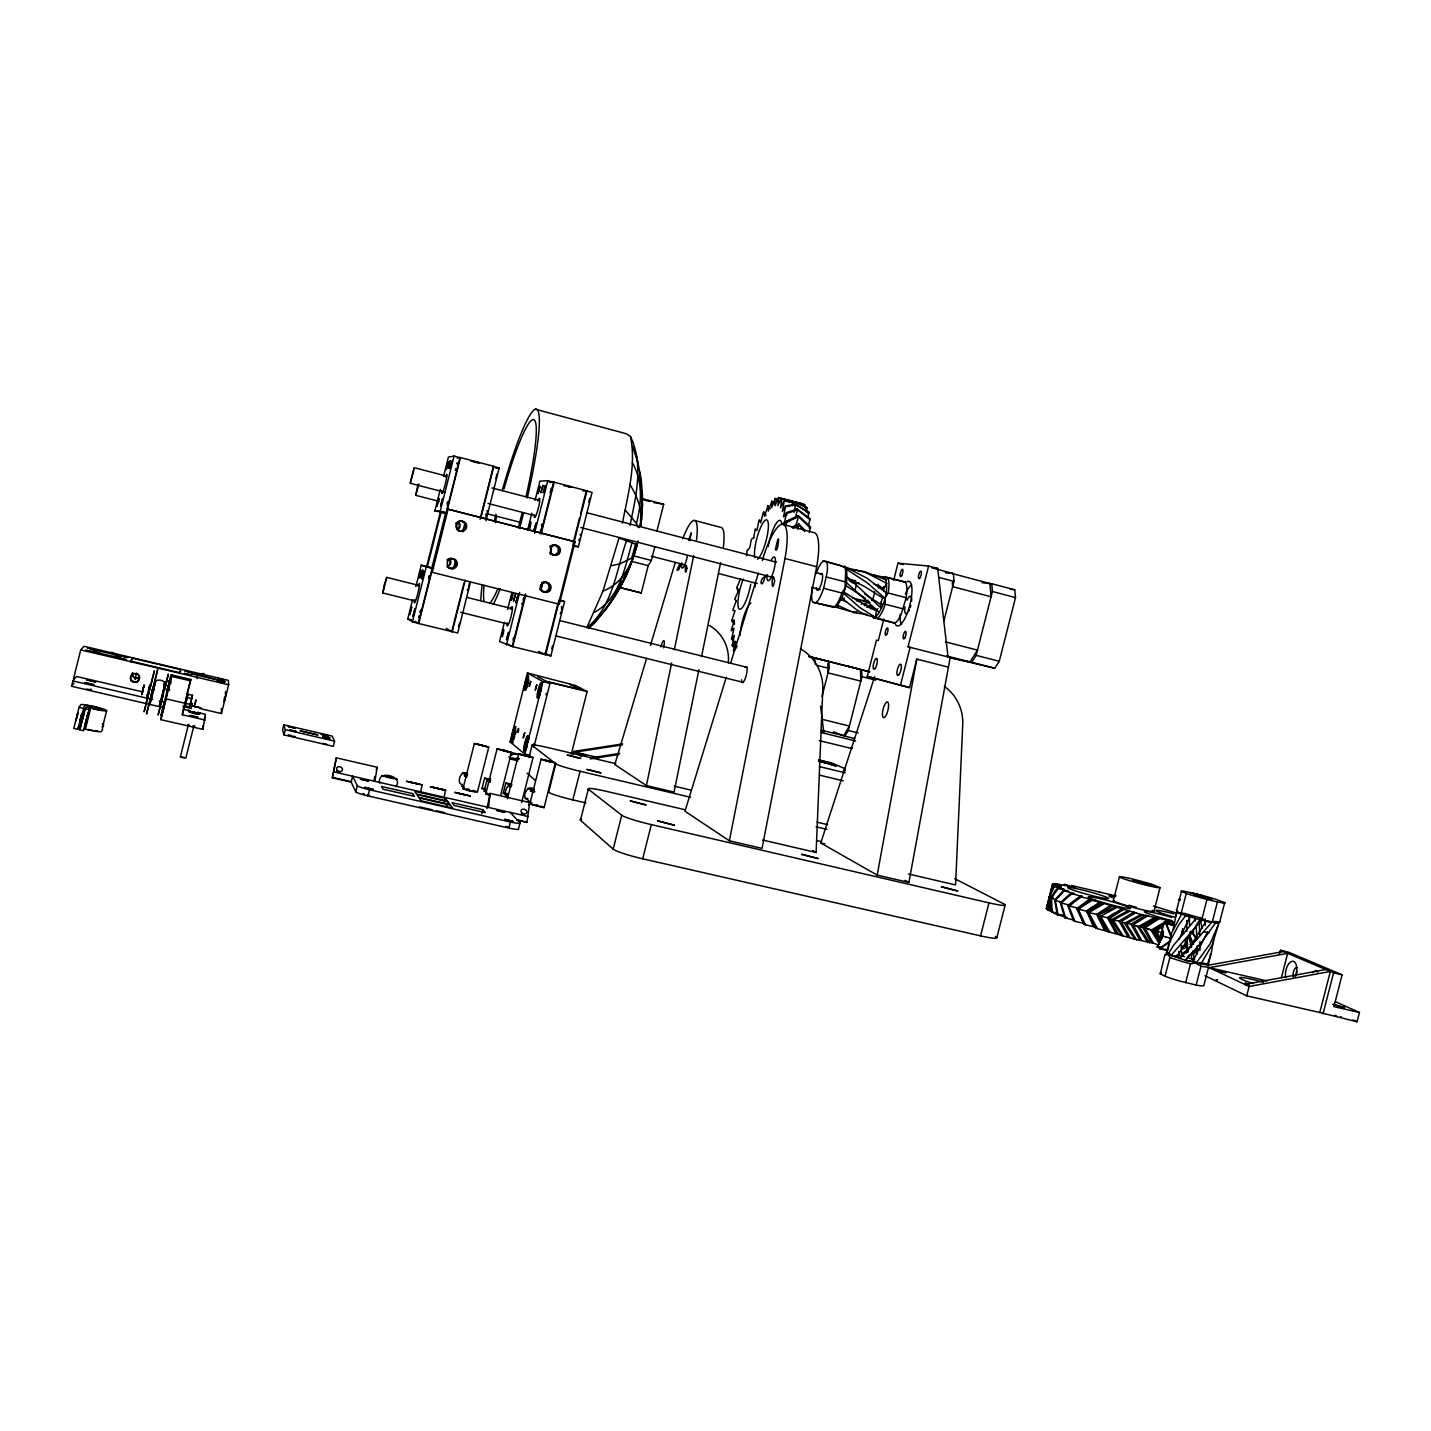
<?xml version="1.0" encoding="UTF-8"?>
<svg xmlns="http://www.w3.org/2000/svg" width="1431" height="1431" viewBox="0 0 1431 1431"><rect width="100%" height="100%" fill="white"/><g stroke="black" fill="none" stroke-linecap="round" stroke-linejoin="round"><path stroke-width="1.5" d="M1050.247 909.866L1046.383 908.524L1052.447 884.769L1060.443 886.397L1052.626 883.982L1051.892 889.599M1197.353 954.101L1197.246 945.891M1199.929 950.524L1200.001 941.598M1205.242 925.535L1205.296 918.845M535.444 409.23L626.51 433.808L630.516 436.544C643.896 464.86 635.919 496.414 629.998 525.517M508.309 797.389C502.46 798.015 506.127 782.954 510.903 786.048M622.431 523.066C627.851 494.804 636.312 465.308 630.516 436.544M511.851 784.045L505.769 783.133L511.869 785.386M883.75 591.343L883.535 586.442M420.821 610.304L420.374 613.201M1181.38 945.319L1181.648 956.194L1178.75 955.568L1178.876 951.311M1186.764 920.562L1186.8 931.366M505.769 783.133L503.211 793.418L507.522 795.046M812.611 586.621L811.878 591.701A22.055 5.76 -75.3 0 0 812.772 602.218L835.776 607.155C844.487 596.602 849.012 580.718 845.9 567.302L826.259 561.399L823.236 561.077L821.358 563.009A22.055 5.76 -75.3 0 0 816.028 573.795M728.325 663L728.486 658.582A38.905 37.975 -71.4 0 0 709.293 625.454M580.288 535.194L580.27 534.174M762.651 840.033L816.117 852.482L822.861 687.917A46.096 44.611 -71.5 0 0 800.43 648.762M641.839 510.617L642.501 496.056L641.231 479.313L636.151 454.217M753.726 537.841L755.228 528.862L756.874 530.579L758.895 520.92L759.467 519.775L760.72 522.78L763.17 512.978L763.743 512.012L764.548 516.251L767.91 505.751L768.25 511.135L771.899 501.172L771.774 507.611L775.119 498.668L774.994 505.733L778.5 497.559L783.043 499.276M1052.393 911.511L1048.368 910.331L1049.513 896.826L1051.749 891.585L1054.486 886.433L1064.038 889.259L1057.759 888.132C1049.835 894.464 1045.435 914.91 1059.942 914.57M167.391 693.409L160.827 719.65L202.88 729.363L205.492 714.373L198.086 712.513M734.157 621.465L734.228 619.963L731.849 621.126L731.974 619.748L735.051 610.679L732.976 610.518L733.173 609.034L736.41 600.662M641.034 486.576L639.782 472.319L642.465 504.749L640.891 526.232L642.465 504.749L641.768 492.461M149.629 686.2L148.878 689.009M202.88 729.363L203.113 725.41M1048.368 910.331L1049.424 896.682L1053.288 897.97M505.984 751.418L508.756 751.812L497.094 748.824L511.439 752.509L503.354 749.862M1213.631 939.863L1210.984 954.459L1207.174 964.977L1185.333 960.29L1166.372 953.457L1169.02 943.154L1178.876 924.605L1185.619 915.625L1193.275 917.325M1101.512 902.639L1141.044 914.481L1168.572 920.562L1154.155 930.508L1144.872 927.95L1153.207 943.083L1158.573 944.997M797.622 516.502L798.409 515.661L810.572 527.037L809.266 532.296M153.367 690.511L154.476 685.986M469.35 583.311L468.706 586.764M516.788 820.088L526.894 822.414L529.756 802.541L490.118 793.382L486.951 808.587M1181.684 934.658L1182.095 930.472M581.022 688.4L574.439 686.844M778.911 497.559L777.82 505.662L781.415 498.399L804.437 504.553L804.508 506.824M1052.179 889.545L1052.787 883.893L1061.623 885.843L1054.665 883.553L1069.1 886.218L1064.27 884.358L1065.147 884.483L1075.379 887.828M1091.638 919.364L1095.735 928.129L1136.482 939.684L1153.207 943.083M164.1 687.578C170.128 680.28 152.652 676.183 154.691 685.377M790.216 502.46L790.413 500.635L781.415 498.399M497.094 748.824L485.771 793.811L490.1 795.654M455.756 470.03L455.97 468.617M489.545 781.093L486.737 781.04L489.438 782.149M488.508 807.424L490.118 793.382M191.718 706.825L192.13 703.426L191.271 706.842M486.755 780.861L484.161 791.289L486.844 792.416M488.74 747.161L474.377 743.476L462.982 788.731L469.118 790.878L477.382 792.255L488.74 747.161L474.377 743.476M589.59 498.364L588.803 502.12M490.744 779.126L484.572 778.196L490.6 780.432M841.714 598.104L857.545 610.465L865.487 614.829L875.343 617.369C884.34 607.102 888.955 590.967 885.431 577.677L874.395 575.083M203.971 675.092L204.078 673.607L197.424 673.804M484.572 778.196L481.997 788.517L486.254 790.127M551.185 488.293L550.094 492.98M812.772 602.218L833.844 607.406L835.776 605.581A22.02 5.921 -75.3 0 0 841.857 593.024L845.113 587.837L845.435 576.604A22.02 5.921 -75.3 0 0 844.344 566.139M1167.696 950.721L1171.649 932.869L1181.541 914.248L1201.575 920.205L1218.944 923.46L1209.964 943.995L1196.209 963.081L1190.503 963.779L1184.868 962.258A22.735 1.986 15.4 0 1 1169.896 957.411L1167.982 954.388L1173.563 945.283L1195.994 918.72M1172.955 930.204L1176.729 911.815L1176.157 915.876M815.759 602.737L817.638 600.895A22.055 5.76 -75.3 0 0 823.648 588.302L827.243 571.863A22.055 5.76 -75.3 0 0 826.259 561.399M523.639 597.603L523.102 600.412M205.188 720.079L182.309 714.767L190.806 679.421L172.006 675.003L166.747 696.003M781.773 498.668L780.575 507.772L783.794 501.208C790.717 501.351 809.374 502.031 806.422 511.994M496.933 474.055L495.824 478.777M182.309 714.767L187.264 693.659L186.871 695.09M374.063 780.575L374.725 776.514M374.904 781.326L377.158 767.266L336.321 757.84L332.35 777.838L351.167 782.149L355.764 791.808A11.788 1.288 13.4 0 0 367.982 795.922L508.864 828.066A11.573 1.252 13.8 0 0 518.523 828.96L520.043 822.932L510.169 812.397M783.794 501.208L793.329 501.744L792.702 505.626M640.39 520.634L641.07 516.663M638.119 527.467L636.473 523.406C641.714 503.05 642.966 481.585 632.341 462.642M639.263 527.592C644.093 512.62 637.654 497.201 629.908 484.447M418.979 615.813L418.8 617.942L419.605 616.171M332.35 777.838L336.321 757.84M1095.735 928.129L1087.882 911.654M874.663 676.63L820.768 843.002L877.185 875.092L908.9 882.444L950.202 657.509L908.059 646.812L928.612 566.05L937.663 568.447L948.038 657.044L950.202 657.509M418.907 484.143L415.688 495.323L418.085 484.197M877.185 875.092L916.806 659.101L947.805 666.989M1087.918 911.726L1101.53 902.657L1090.35 899.92L1076.702 908.721L1077.597 908.596M1090.35 899.92L1091.334 899.455L1085.127 904.016M1170.504 923.299C1161.525 917.539 1161.793 930.078 1163.009 936.089C1154.781 951.704 1155.461 950.309 1162.527 935.91L1162.276 928.522L1163.886 923.478M533.656 743.762L533.048 746.463M160.809 700.6L161.166 699.169M541.58 527.019L541.58 524.211M638.029 540.882C630.534 573.742 613.255 604.812 588.821 628.388M762.294 560.487L763.599 556.248A46.007 11.019 -75.3 0 1 782.632 524.301L813.559 532.529A45.864 11.609 -75.3 0 1 816.69 566.748L762.043 848.386L729.363 840.802L684.966 811.252L726.25 677.364M1095.252 927.127L1084.072 924.426L1085.092 923.854M737.931 591.969L736.983 587.354L740.471 578.768M784.081 501.744L782.363 511.493L785.583 505.948L795.403 504.32L794.581 505.733L795.421 504.32L808.837 512.155L808.032 517.11M729.363 840.802L784.993 558.466A46.007 11.019 -75.3 0 0 782.632 524.301M487.255 512.996L487.166 510.581M1046.472 908.703L1052.447 884.769M698.883 669.744L674.073 792.094L646.436 785.601L614.811 764.53L646.651 658.171M701.548 656.632L720.598 562.687M809.034 512.942L795.69 504.839L794.062 512.334M640.533 524.265L641.696 518.559M646.436 785.601L671.622 662.982M674.323 649.835L693.659 555.693M448.297 501.923L447.313 505.859M457.491 465.54L457.884 462.803M180.682 669.654L180.02 672.749L130.632 661.104L132.189 658.206L180.682 669.654L179.662 673.715M879.421 612.522L855.094 590.431L856.257 585.029L846.973 577.355M1210.68 953.887L1208.336 964.78L1199.661 962.652L1208.032 964.19M1218.157 925.142L1212.486 944.263L1200.895 964.1M225.794 691.978L225.418 693.624M151.346 694.894L150.523 698.203L151.382 694.768L151.096 696.003M152.509 690.314L152.813 689.062L152.366 690.744M153.511 686.361L152.527 690.028M152.187 695.09L151.364 698.4L152.348 694.572M190.502 703.283L190.86 702.013M191.629 698.9L191.038 701.333M552.563 645.864L551.758 648.762M561.596 610.071L561.56 606.44M184.42 704.928L184.331 705.483M185.261 705.125L185.01 706.234L187.944 694.411M189.608 706.896L192.505 695.287L188.016 694.232L185.1 705.841L189.608 706.896L190.395 703.533M459.619 622.896L458.546 626.617M485.842 514.963L486.075 513.944M147.393 694.983L146.838 697.273L147.608 694.357M149.611 686.379L149.933 684.912L149.164 687.9M150.47 686.576L150.792 685.127L144.12 711.815L148.645 693.463M785.583 505.948L783.562 516.877L786.692 512.531L797.246 509.06L810.053 518.755L808.443 525.714M428.531 577.695L429.032 575.656M429.747 575.924L428.96 578.893M735.534 648.243L732.207 645.238L734.371 635.364L731.545 639.12L734.532 641.678M153.493 689.939L153.761 688.866M147.143 695.913L147.626 694.017M172.006 675.003L171.523 676.935M462.302 784.474C455.934 784.295 460.8 769.198 466.721 773.563M462.285 773.026L466.47 774.761M147.447 694.715L147.912 692.854M151.131 684.394L154.351 670.853L148.609 693.105M810.179 519.775L797.443 509.847L795.475 517.45M151.489 694.124L151.149 695.77M152.652 690.261C170.45 617.87 133.995 763.331 151.328 695.573M152.348 694.321L152.008 695.824L152.33 694.607M153.85 688.633L149.951 703.998L152.491 694.285M162.007 699.365L161.757 700.439M164.315 707.808L71.55 686.272L72.874 680.941L76.451 676.452L142.867 691.924M73.446 679.099L80.726 649.907L83.982 646.293L228.37 680.387L228.638 684.769L221.429 713.55L199.678 708.488M102.209 726.894A13.273 1.377 12.7 0 1 102.477 727.324L106.627 710.706A13.273 1.288 12.8 0 0 94.428 706.574A13.273 1.288 12.8 0 0 80.762 704.732L79.045 707.343L73.786 728.433L77.614 729.309L79.349 726.429A9.409 1.002 12.7 0 1 80.852 726.25M77.614 729.309L84.536 705.608A9.409 0.912 12.8 0 1 94.213 706.896A9.409 0.912 12.8 0 1 102.853 709.83A9.409 0.912 12.8 0 1 93.23 708.542C80.136 701.387 83.195 722.655 79.581 729.756L83.409 730.633L84.268 729.112L89.491 708.184L90.636 708.345L85.413 729.255L84.268 729.112M79.581 729.756L85.932 707.147M83.409 730.633L89.491 708.184M84.679 729.13L89.903 708.202M131.187 662.177L132.189 658.206M134.997 679.618L136.517 673.482M147.804 693.266L148.609 690.028M152.151 691.745L152.652 689.885M153.01 691.942L153.493 690.082L152.58 693.23M161.453 697.97L161.81 696.521M162.222 694.929L159.396 706.306L160.469 702.066M162.311 698.167L162.669 696.736M163.062 695.144L158.108 715.053L161.953 699.831M164.994 687.649L168.321 674.126L162.723 696.396M167.23 690.493L167.499 689.402M167.803 688.293L171.148 674.806L160.934 715.697L161.238 714.498M165.352 701.584L166.354 697.595M168.089 690.69L168.357 689.599M168.643 688.49L170.808 679.832M1112.585 905.948L1098.31 915.178L1108.292 931.885M151.471 693.767L152.831 688.365M162.079 695.43L165.334 682.48M161.864 711.994L163.903 703.873M164.815 703.819L160.827 719.65M196.87 678.616L197.907 674.43L217.798 680.029L191.146 673.733L197.907 674.43M193.936 725.624L185.815 758.108L183.043 757.786L180.36 756.856L188.481 724.372M204.132 719.811L205.044 716.198M283.857 724.802L282.587 729.899L284.018 734.908L333.28 746.338L334.568 741.151L332.081 736.035L283.857 724.802L285.324 729.685L284.018 734.908M351.167 782.149L352.652 776.21L357.303 785.673L355.764 791.808M415.849 586.674L421.251 565.156L432.198 568.25L418.353 623.326L412.432 621.877L407.746 618.943L412.611 599.571M443.538 476.487L448.404 457.097L454.092 456.06L459.995 457.616L446.15 512.763L434.863 510.956L440.283 489.42M367.982 795.922L369.538 789.769A11.788 1.252 13.5 0 1 357.303 785.673M412.432 621.877L426.277 566.765L421.251 565.156M434.863 510.956L440.229 511.243L454.092 456.06M426.724 566.336L440.247 512.513M431.822 568.143L445.739 512.727M470.423 582.363L457.687 633.003L418.711 623.54L460.424 457.544L493.838 466.327L480.852 517.897M448.1 509.06L432.198 572.311L559.342 604.258L575.083 541.794L447.492 509.025L575.083 541.794M379.77 783.079C375.906 768.912 405.277 776.461 395.546 786.71M453.502 568.697L455.666 560.022M462.75 531.885L464.932 523.227M451.802 631.554L464.02 583.007M480.047 519.238L493.355 466.381L499.204 467.919L485.914 520.741M152.187 691.477L152.688 689.348M153.028 691.674L155.907 680.262M163.009 691.763L163.921 688.186M164.207 690.583L164.672 688.74M195.439 702.371C193.561 709.561 197.389 694.625 195.492 701.888M465.182 580.217L452.214 631.787L446.186 628.406M420.374 792.398L422.252 784.921L406.547 781.308L422.252 784.921M444.433 795.958L445.381 790.037L430.212 786.764L445.846 790.359M444.308 802.29L445.309 798.355L414.668 791.325L416.51 794.044L447.438 801.145L445.309 798.355M446.866 805.689L447.867 801.7L416.886 794.599L418.782 797.389L450.032 804.544L447.867 801.7M504.374 622.342L499.526 641.535L512.226 646.418L525.445 593.954M507.594 609.552L511.887 592.506M527.556 530.257L531.867 513.174M535.087 500.367L539.916 481.156L547.805 480.709L553.6 482.229L540.882 532.672M506.413 644.987L519.632 592.488M534.55 533.28L547.805 480.709M560.433 600.358L564.547 601.557L550.846 655.917L512.745 646.669L525.839 594.741M541.097 534.139L554.191 482.211L586.978 490.833L545.64 654.772L538.539 651.409M481.818 813.684L482.802 809.713L452.035 802.666L454.253 805.51L485.306 812.629L482.802 809.713M529.989 755.282L524.766 754.048L510.044 741.884L527.413 672.981L575.316 685.449L587.086 691.549L571.237 754.316M500.635 795.35L511.439 752.509M517.843 760.791L511.493 759.289L511.851 757.822L518.201 759.306M507.397 798.802L518.702 753.922L526.751 755.389L533.03 757.589L521.689 802.487M545.068 654.504L558.251 602.201M573.133 543.208L579.466 518.076M580.521 513.89L586.334 490.851L592.094 492.353L578.374 546.785L574.081 546.231M524.766 754.048L543.011 681.675L527.413 672.981M508.864 828.066L510.384 822.002A11.573 1.216 13.8 0 0 520.043 822.932M528.987 757.5L532.064 745.301A20.231 1.431 14 0 1 548.61 747.751L615.867 763.671M533.888 747.179L549.969 683.374L547.179 681.836L587.086 691.549M527.95 799.661C520.741 798.909 526.984 783.508 533.763 789.125M529.81 803.972L541.115 759.199L555.353 762.705L544.084 807.656L529.81 803.972L531.205 803.972M532.064 745.301L555.8 763.814L548.645 792.202A21.733 1.932 14 0 0 572.847 799.875L585.851 802.898M573.276 754.692L574.117 751.347L622.7 743.887M636.598 543.959L633.074 556.713M572.847 799.875L580.074 771.273A21.733 1.664 14 0 1 555.8 763.814M995.314 936.411A25.364 2.558 15.1 0 1 980.557 935.874L642.698 858.797A25.937 2.773 14.2 0 1 613.166 849.12L580.467 820.267L588.32 789.179A23.808 1.986 14.1 0 1 607.084 791.504L685.127 809.749M619.498 587.515L641.285 592.935L648.189 565.639L651.373 560.469L654.861 546.624M656.918 531.062L663.698 504.249L640.82 498.221M688.705 540.453L691.155 532.869L689.76 540.542M613.166 849.12L621.734 815.223L588.32 789.179M642.698 858.797L651.355 824.614A25.937 2.361 14.2 0 1 621.734 815.223M1110.241 905.608L1096.611 914.355L1104.338 929.917M76.845 717.861C80.512 702.603 73.625 728.54 76.576 718.917M82.622 719.185C86.593 702.871 79.26 730.508 82.336 720.24M148.556 690.243L149.003 688.49M153.224 690.94L153.618 689.42M187.282 692.854L190.806 679.421M225.007 698.561C221.859 710.08 227.797 687.756 225.257 696.736M822.02 696.503L829.139 668.438L829.032 661.623L808.676 656.31M833.45 731.813L844.898 736.142L848.279 730.472L861.945 676.684L861.748 669.887L846.669 665.898M916.788 659.101L909.526 687.631L867.258 676.326L876.47 640.086L878.348 640.48L883.803 619.015M893.642 580.36L898.006 563.188L928.612 566.05M872.23 616.815L894.912 623.147A21.894 6.475 -75.2 0 0 901.369 613.845L906.145 597.711A21.894 6.475 -75.2 0 0 906.342 584.385L905.322 582.131L887.47 577.444L882.283 577.301M900.421 685.342L910.116 647.259L908.059 646.812M943.905 620.929L953.994 581.38L953.422 573.581L931.921 567.892M991.737 583.723L1014.758 589.805L1015.509 597.603L999.267 661.301L994.76 668.241L950.882 657.849L971.703 662.338L976.139 655.362L992.416 591.522L991.737 583.723L981.988 582.667M980.557 935.874L988.982 902.854A25.364 2.182 15 0 0 1003.632 903.82L954.674 878.652M996.781 937.824L1005.152 905.09M1113.354 900.546L1119.436 876.792M1139.648 939.738L1130.973 924.265L1145.981 915.089M1153.923 911.458L1160.04 887.614L1153.261 884.823A21.018 1.288 15 0 0 1121.779 876.809A21.018 1.288 15 0 0 1134.926 882.229A21.018 1.288 15 0 0 1160.04 887.614M1154.441 930.311L1160.326 941.473M1215.295 923.245L1201.557 942.296L1185.333 960.29L1192.81 961.471L1201.003 966.193A22.735 1.986 15.4 0 0 1208.623 966.873L1203.811 985.637A22.735 2.164 15.6 0 1 1196.155 985.065L1180.02 981.147A22.735 2.164 15.6 0 1 1165.067 976.228L1160.344 973.849L1164.923 954.549M1181.541 914.248L1178.572 913.103L1176.64 910.188L1181.451 891.477A22.753 1.359 15.1 0 1 1185.172 891.424L1199.25 894.625A22.753 1.359 15.1 0 1 1215.545 899.205L1224.703 902.567L1219.892 921.314A22.753 1.538 15.2 0 1 1216.368 921.564L1206.888 921.51L1202.112 918.38A22.753 1.538 15.2 0 1 1185.583 913.64L1176.944 912.28L1180.843 913.282M1170.504 938.181L1165.71 936.876M1165.067 976.228L1169.896 957.411M1181.451 912.263L1186.281 893.445L1181.451 891.477M1191.021 944.388L1190.109 944.442L1193.454 944.299L1190.574 937.305M1202.112 918.38L1206.959 899.455A22.753 1.359 15.1 0 1 1190.413 894.786L1186.281 893.445M1185.655 982.686L1190.503 963.779M1212.576 920.848L1217.441 901.941L1221.215 902.693A22.753 1.359 15.1 0 0 1224.703 902.567M1196.155 985.065L1201.003 966.193M153.385 690.297L153.672 689.17M1319.776 1012.504L1246.723 995.833L1249.12 986.478L1330.347 971.452L1319.776 1012.504L1357.053 1021.77L1359.45 1012.486L1335.373 1001.682M1279.368 954.423L1280.441 950.291L1288.616 952.205L1342.117 974.815L1333.925 1006.637L1359.45 1012.486M1281.371 977.802L1287.65 953.35L1209.267 967.66L1249.12 986.478M1322.977 1013.989L1333.585 972.83L1280.441 950.291M635.239 550.488C627.547 578.106 611.574 602.451 593.239 624.22L590.216 625.347M447.062 503.873L447.599 501.923M142.653 690.905L141.651 694.858L144.137 684.841L142.134 692.729L143.583 687.095L143.154 688.687M487.023 513.997L485.717 517.754M1079.797 913.765L1077.829 908.077L1089.707 898.918L1091.37 899.455M225.383 692.998L225.776 691.62M191.843 697.738L192.505 695.287M224.381 697.791L223.987 699.169M513.801 637.35L512.96 640.033M603.006 591.057L619.015 538.02L637.171 544.692C631.751 563.653 623.183 583.437 603.006 591.057L586.728 627.815C612.826 606.994 616.314 570.271 626.599 540.453M632.162 542.385C624.685 567.946 620.017 598.015 594.581 612.271M635.668 543.798L631.733 558.018L620.124 563.814L611.359 565.674M786.692 512.531L784.134 523.818L787.104 520.812L798.373 515.679M810.59 528.272L798.516 516.68L795.797 525.66L791.969 527.18M845.667 576.89L863.966 586.173L882.623 597.854L880.476 604.222L881.478 608.408L856.257 585.029M650.461 645.399L675.289 562.437M631.196 561.918C626.223 579.823 615.455 595.296 604.937 610.357M730.83 662.499L758.358 573.241M737.18 646.007C727.02 663.501 741.866 629.533 732.368 646.079M541.061 529.041L540.202 531.384M787.104 520.812L785.798 526.089M579.519 538.968L578.911 540.685M546.463 693.248L545.927 694.733M456.704 468.527L455.774 470.405M804.633 531.527L798.892 525.159L797.55 529.202M419.963 611.896L420.642 610.196M628.281 568.572L623.236 579.287M468.17 588.713L467.221 590.359M376.21 769.86L377.158 767.266M1048.118 903.444L1046.58 907.612L1048.333 908.184M734.139 621.501L731.402 629.515L731.366 630.731L734.014 628.245L731.545 639.12M1179.019 939.326L1190.198 916.377M457.222 463.877L457.67 462.839M887.47 577.444L888.454 579.68A21.93 6.314 -75.2 0 1 888.168 593.024L884.93 598.194L885.306 604.24L883.41 609.195A21.93 6.314 -75.2 0 1 877.042 618.55L873.608 617.781M561.041 611.967L560.219 613.666M1048.368 903.372L1046.741 907.504L1048.708 907.952M783.401 515.822L786.889 515.017M631.84 559.807L633.557 555.532M753.726 537.859C748.663 538.646 752.545 548.162 747.143 550.076L746.535 555.8M789.197 502.46L790.359 500.617L804.812 504.821M1207.621 931.653L1192.81 961.471L1195.726 962.097M528.629 805.045L529.756 802.541M522.261 603.113L521.6 604.115M784.081 522.512L789.662 520.526M792.148 503.122L792.971 501.494M803.667 506.216L804.437 504.553M1163.063 931.205L1161.006 934.318L1161.614 938.468M102.477 727.324L103.64 724.998A13.147 1.342 12.7 0 0 102.245 723.979M1052.554 884.93L1061.319 887.685L1054.11 886.2L1049.513 896.826M614.972 595.314L622.324 581.058M111.385 653.287L111.904 652.303L116.895 654.987M397.442 779.215L381.648 775.566M806.154 508.81L806.941 507.397M622.36 580.843L618.782 587.211L641.285 592.935M737.913 591.969L734.693 599.178L736.393 600.68M1052.25 912.459L1051.445 898.382L1054.665 893.373L1058.403 888.418L1067.615 890.905L1068.51 891.298L1063.358 890.511L1054.719 900.171L1057.169 914.677L1067.24 917.432M1186.281 953.118L1206.369 920.688L1211.574 922.548L1179.895 958.681M1186.031 959.736L1189.089 955.014M797.192 509.078L796.423 510.205L797.246 509.096M879.743 585.959L878.455 587.873L878.294 584.134M808.05 513.318L808.837 512.155M71.55 686.272L73.947 683.195M446.633 476.129L414.292 467.704L410.286 482.301L410.357 483.32L444.88 492.264M410.357 483.32L414.292 467.704M1106.431 930.687C1094.804 909.615 1094.733 918.165 1114.606 907.218M1058.064 915.053L1055.345 900.421L1064.253 890.869L1074.645 893.695L1070.764 893.338L1060.299 902.639L1061.319 902.693M1193.096 954.513L1195.815 951.74M796.888 525.624L798.874 523.943L792.953 527.091M1070.406 905.34L1072.928 902.979M877.883 608.694L875.557 610.107L870.298 608.408M1074.645 920.222L1065.666 918.04L1061.158 902.943L1071.891 893.731L1082.319 896.45M419.14 585.476L386.746 577.391L384.206 584.885L382.846 592.989L415.223 601.02M797.496 525.016L798.874 523.979L804.687 530.203M809.213 528.128L810.572 527.037M1075.432 900.636L1080.888 895.949M382.846 592.989L386.746 577.391M1167.32 950.721L1159.325 948.449L1170.701 940.686M1183.687 948.932L1186.961 946.428M1080.101 907.898L1081.21 907.075M1159.808 948.681L1169.699 942.063M1182.346 953.618L1187.336 949.88M1080.477 915.643L1083.464 923.299L1074.914 921.349L1068.778 905.859L1081.156 896.933L1089.671 898.918M1166.909 923.442L1170.361 920.974L1174.618 922.351M1051.356 896.361L1049.603 895.788L1051.731 896.11M1099.706 902.085L1086.612 911.153L1078.044 909.114L1085.574 924.909M1082.283 896.432L1079.833 896.486L1067.669 905.447L1073.59 920.884L1074.914 921.349M1092.998 906.61L1086.612 911.153L1093.427 926.555M1130.937 924.283L1122.727 922.405M1157.178 918.237L1142.832 927.413L1133.674 925.124M1163.457 925.929L1156.391 930.794L1160.308 938.217M1159.521 918.452L1144.907 927.914M1078.044 909.114L1091.853 900.403M1148.02 915.607L1133.012 924.873L1141.705 940.256M1194.617 952.456L1197.783 950.47M1122.172 908.703L1107.522 917.682L1100.546 916.305L1110.027 932.386M1114.749 913.193L1107.522 917.682L1115.876 933.298M1168.429 921.278L1152.76 930.615L1151.061 930.204L1159.521 944.084M1124.229 909.275L1109.472 918.255L1111.493 919.596L1121.403 935.624M1136.142 912.513L1121.117 921.564L1122.673 922.44M1166.784 920.902L1151.061 930.204M1123.192 936.107L1113.193 920.044L1119.042 921.009L1134.068 911.958M1193.543 952.205L1198.445 949.272M1087.238 912.209L1102.031 903.533M1097.38 928.63L1088.723 912.638L1103.677 904.016M1155.908 918.273L1139.666 927.288L1137.913 926.841L1154.191 917.843M180.36 756.856L183.83 757.339M1100.546 916.305L1116.359 907.719M792.899 528.415L798.892 525.159M1142.832 914.946L1126.358 923.728L1124.623 923.245L1141.044 914.481M1127.735 910.903L1111.493 919.596L1110.241 918.845M1129.524 911.404L1113.193 920.044M787.104 522.047L798.516 516.68M1181.237 947.662L1186.854 945.158M1181.97 946.499L1187.587 943.995L1185.673 943.315M190.645 711.905L192.738 712.727M189.554 710.742L190.824 711.511M786.8 513.55L797.443 509.847M844.576 566.443L842.913 566.98L865.701 572.507L886.826 583.347L883.821 588.588L873.679 583.866M1096.611 914.32L1088.723 912.638M1165.138 955.139L1167.982 954.388M1162.848 934.926L1161.006 934.318L1162.831 934.98M861.265 604.168L869.601 602.183M785.762 506.735L795.69 504.839M1076.72 908.667L1077.615 908.56M1325.732 969.503L1244.827 984.439L1249.102 985.422M1207.46 965.388L1283.392 951.543M457.097 458.117L460.424 457.544M591.271 757.786L619.766 753.368M590.216 758.913L618.818 754.495M622.235 744.871L575.19 752.098L598.981 757.75M456.9 463.286L458.475 463.054M525.213 798.337L527.86 798.516M505.59 796.047L507.003 796.047M1167.428 952.742L1166.193 952.885L1170.111 953.994M488.776 794.455L490.153 795.332M503.229 793.239L504.642 793.257M455.183 470.137L456.757 469.94M485.771 793.811L488.579 794.008M484.179 791.093L485.646 791.11M495.841 468.295L499.204 467.919M482.032 788.338L484.787 788.535M463.036 788.553L464.538 788.57M555.389 762.866L545.605 760.916M533.03 757.589L518.72 754.065M1161.024 934.264L1162.079 938.503M868.223 600.412L856.221 600.805M549.593 482.444L554.191 482.211M582.972 490.922L586.978 490.833M852.178 582.757L858.833 582.757M663.698 504.249L653.788 502.585M1060.299 902.639L1064.557 917.611L1066.864 917.718M866.864 614.4L853.913 612.701L837.672 605.331M852.572 611.735L857.044 611.86M838.262 606.798L832.842 606.655L833.844 607.406M864.306 605.528L871.944 605.85M840.534 598.122L844.397 598.283M848.994 580.181L855.666 580.575M197.371 674.234L203.935 674.699M463.161 785.905L461.623 786.066L464.27 787.211M490.332 781.559L489.402 781.648L490.278 782.077M934.622 568.161L937.663 568.447M945.301 572.776L949.576 573.205M953.422 573.581L951.704 573.42L989.93 583.526L991.075 596.781L952.635 586.656L952.331 582.238M1057.169 914.677L1059.298 914.91M191.861 711.833C179.716 709.74 204.776 716.77 198.748 713.443M191.038 711.905L192.165 712.137M198.015 713.175L199.374 713.032M1159.325 948.449L1163.242 949.057M190.037 710.563L188.123 710.545L189.929 711.386M1010.358 589.304L1014.758 589.805M905.322 582.131L884.036 576.8M866.721 607.191L874.126 608.068L875.557 610.107M840.891 599.983L844.63 600.448M1170.844 936.303L1165.764 923.353L1173.796 925.285M1196.799 939.577L1190.86 931.348L1193.758 931.778M818.747 760.594L836.241 766.068L830.928 764.601M530.472 801.36L527.789 801.181L532.189 803.024M507.54 794.044L505.859 793.919L507.54 794.742M882.623 597.854L884.93 598.194L866.882 582.56L846.776 569.52M534.675 791.79L533.334 791.969M467.096 775.87L464.216 775.799L466.864 776.908M1060.335 915.053L1062.339 915.375L1061.444 914.964M851.803 747.841L850.73 747.751L852.017 748.252M1051.624 912.137L1056.74 912.996M1061.373 902.102L1054.683 900.153L1056.042 900.367M191.647 711.976L195.242 712.71M196.959 713.014L200.769 713.479L197.657 712.244M195.725 713.407L197.496 713.407M1340.4 1016.761L1341.348 1016.904M90.94 689.957L86.45 689.027M517.289 759.7L516.162 759.575L517.307 760.094M793.99 502.46L801.843 503.676L794.455 502.317M1217.316 979.752L1216.082 979.77L1216.922 980.163M1176.425 955.157L1178.75 955.568M852.787 569.574L864.342 571.631L886.397 579.913M369.52 795.368L367.499 794.974M1048.011 910.08L1051.141 910.671M850.443 611.341L835.776 607.155M468.545 789.572L465.719 789.25L468.384 790.395M505.948 793.436L507.54 793.74M192.505 726.179L194.866 726.161M534.622 791.486L530.364 790.985L533.155 792.309M1055.452 899.562L1051.07 898.113L1052.679 898.418M467.704 774.046L464.896 773.795L467.543 774.779M489.939 779.215L487.202 778.983L489.867 779.967M511.1 784.134L508.399 783.812L511.1 784.904M326.912 744.388L322.655 743.351M192.416 712.101L196.029 712.96M195.725 712.763L197.567 713.246M196.083 713.568L194.222 713.103M1172.168 922.852L1172.937 923.603M502.549 749.898L499.795 749.522L502.531 750.577M1157.411 931.17L1158.681 931.617M1046.383 908.524L1048.19 908.9M1149.361 929.649L1148.002 929.113M508.953 827.225L505.841 826.474M818.443 760.737L824.328 762.133M822.485 761.9L820.607 761.596L821.752 762.025M827.154 763.403L825.454 763.009M828.728 764.029L830.445 764.404M844.934 770.504L843.503 770.236L845.041 770.808M467.561 789.071L469.386 789.465M535.176 804.955L537.484 805.492M389.178 776.783C375.28 774.493 403.113 781.362 390.466 777.105M818.639 759.986L833.003 763.957L824.721 762.24M1204.222 931.903L1208.909 932.94M192.684 711.887L195.206 712.459M291.584 735.57L288.186 735.105L290.904 736.071M291.817 736.285L295.215 736.75L294.106 736.25M534.121 789.465L530.382 788.91L534.228 790.323M1049.889 909.257L1051.481 909.615M512.692 754.817L510.223 754.405L511.314 754.906M519.059 758.519L516.537 758.108L519.077 759.02M547.59 760.505L543.78 759.879L545.569 760.648M526.483 756.266C538.467 758.43 513.103 752.187 525.302 755.979M548.914 761.56L552.724 762.168L548.753 760.791M1173.76 925.607L1165.764 923.353M1168.537 920.562L1170.361 920.974M1099.08 891.96L1111.154 894.804L1112.012 896.396M334.264 777.749L351.525 781.702M517.897 819.838L526.894 822.414M369.538 789.769L510.384 822.002M85.413 729.255L87.81 729.81A13.273 1.395 12.7 0 0 101.44 731.474L102.621 729.112A13.129 1.377 12.7 0 0 102.352 728.683M419.551 806.905L432.198 809.785M436.419 810.751L444.844 812.683M473.733 461.444L470.799 460.871L472.749 461.587M1136.518 926.358L1135.391 925.911M1158.019 946.714L1160.523 947.286M79.045 707.343L82.873 708.22M84.84 708.685L88.65 709.561M1209.267 967.66L1266.972 980.951M333.834 771.899L528.379 816.582M166.032 698.847L185.171 703.319M185.762 703.408L190.269 704.446M908.488 873.983L955.568 884.948L962.813 722.834A45.452 43.359 -72.2 0 0 944.335 686.379M1333.585 972.83L1342.117 974.815M285.324 729.685L334.568 741.151M72.874 680.941L152.688 699.509M159.163 701.011L163.474 702.013M182.882 706.538L191.521 708.542M183.204 709.204L189.286 710.617M651.355 824.614L988.982 902.854M817.334 840.677L821.662 841.696M130.972 680.959L137.304 682.444M820.768 843.002L824.936 843.968M187.211 697.577L191.736 698.632M674.251 786.174L691.262 790.198M816.976 822.145L827.673 824.667M80.726 649.907L228.638 684.769M505.876 751.221L520.759 754.727M580.074 771.273L690.493 797.264M816.081 826.814L826.903 829.372M171.648 676.398L190.609 680.852M1132.708 906.378L1136.375 907.236M1206.959 899.455L1217.441 901.941M510.044 741.884L513.371 742.671M819.373 766.587L845.256 772.829M819.498 775.137L843.217 780.843M543.011 681.675L549.969 683.374M818.729 759.861L831.697 762.991L845.363 768.841M477.632 462.857L473.876 461.891M570.361 487.255L567.857 486.629M821.179 730.168L843.664 735.677L849.406 726.054L822.718 719.471M844.898 736.142L854.754 738.557M821.161 732.529L855.649 740.99M819.122 740.578L851.445 748.467M195.94 712.638L192.935 711.905M193.239 712.942L194.222 713.175M535.927 804.848L537.806 805.295M469.529 790.699L474.681 791.558L473.017 790.717M407.746 618.943L411.609 619.891M848.279 730.472L858.153 732.905M1203.453 920.044L1200.144 919.221L1201.575 920.205L1170.916 955.622L1179.573 957.75M503.301 751.007L505.197 751.472M460.567 612.271L508.077 624.059M555.568 635.829L743.422 682.426M823.397 762.115L828.102 763.456M826.707 763.546L823.487 762.508M466.613 597.317L511.94 608.64M559.432 620.499L747.232 667.383M815.813 658.135L869.78 671.783M808.909 656.596L860.478 669.547L860.818 681.12L828.012 672.874L827.851 663.233M861.748 669.887L869.619 671.872M867.258 676.326L909.526 687.631M433.647 568.304L427.404 566.73L441.034 512.459L445.113 513.514M426.277 566.765L432.198 568.25M558.788 600.108L564.547 601.557M816.868 665.343L829.139 668.438M861.945 676.684L875.772 680.172M1164.333 949.308L1166.015 949.397M1068.903 904.982L1061.158 902.943M971.703 662.338L994.76 668.241M946.553 655.97L969.95 661.963L977.48 650.121L945.426 641.857M474.967 461.73L479.546 463M440.229 511.243L446.15 512.763M572.597 545.3L578.374 546.785M632.43 561.578L648.189 565.639M976.139 655.362L999.267 661.301M488.025 503.462L535.48 515.768M580.789 527.52L772.794 577.319M811.61 587.39L820.249 589.626M852.608 598.015L869.869 602.487M415.688 495.323L439.478 501.458M487.041 513.747L519.471 522.136M651.355 556.194L683.785 564.565M718.38 573.509L757.285 583.562M633.468 555.854L651.373 560.469M877.042 618.55L894.912 623.147M491.924 487.953L539.38 500.331M586.817 512.727L776.604 562.24M815.42 572.382L821.895 574.064M849.925 581.38L858.564 583.633M888.168 593.024L906.145 597.711M826.51 577.015L844.719 581.755M823.648 588.302L841.857 593.024M885.306 604.24L903.283 608.908M694.303 520.419L720.813 527.395A38.726 8.282 -75.5 0 1 723.388 546.857M823.236 561.077L841.231 565.8M784.993 558.466L816.69 566.748M898.006 563.188L903.229 564.565M938.879 577.391L953.994 581.38M992.416 591.522L1015.509 597.603M641.41 499.312L649.656 501.494M808.64 656.453L814.686 658.063L815.491 664.61M1068.778 905.859L1077.811 908.13M547.733 761.256L541.115 759.199M1170.29 923.8L1172.347 924.372M533.906 790.502L527.753 788.231M1248.959 983.902L1244.898 983.115L1248.476 984.492M191.235 711.779L193.096 712.155M192.344 712.692L193.453 712.924M1214.973 922.369L1218.622 922.977M1055.81 912.477L1057.259 912.889M571.685 487.202L563.796 485.395L564.69 485.735M1163.009 936.089L1165.71 936.929M1153.422 906.056L1175.567 912.781M818.55 761.364L820.303 761.882M1188.338 957.911L1194.76 959.897M1334.765 1015.295L1336.268 1015.742M1173.599 924.211L1164.19 921.814M473.089 790.431L476.022 791.379M90.386 689.152L91.298 689.42M1129.095 905.197L1131.814 906.038M189.625 725.481L187.89 724.837M1162.688 948.449L1157.786 946.75M1075.164 887.113L1071.569 885.539L1099.062 891.942M1163.618 933.227L1156.409 930.758L1157.446 931.187M1079.833 896.486L1081.156 896.933M1115.965 895.52L1111.35 895.18M510.903 787.139L508.166 786.013M541.24 806.279L544.084 807.656M1157.429 931.134L1158.663 931.563M1070.764 893.338L1071.891 893.731M364.494 794.133L363.098 793.49M1184.367 956.677L1181.291 955.479M1064.557 917.611L1065.666 918.04M821.644 731.545L823.791 732.368L820.589 706.145M793.329 501.744L807.227 507.933M540.471 806.404L541.419 806.977L532.815 804.991M1175.191 956.051L1177.033 956.82L1199.124 920.795L1199.876 935.641M840.051 599.195L847.027 602.165M845.9 567.302L867.025 578.16L886.075 592.81M778.5 497.559L781.219 498.793M1353.046 1019.927L1357.053 1021.77M111.636 652.786L115.07 654.378M544.925 653.144L550.846 655.917M1204.974 975.709L1246.723 995.833M507.933 644.29L512.745 646.669M569.735 684.376L579.108 689.295L546.159 681.263L537.609 676.559M1121.993 922.119L1121.081 921.546L1129.828 937.162M905.108 880.333L908.9 882.444M812.736 850.497L816.117 852.482M415.026 621.287L418.711 623.54M880.476 604.222L864.61 593.883M865.344 598.283L845.506 585.351M843.735 591.987L859.423 601.664L876.648 609.821L875.343 617.369L859.602 607.388L843.557 593.185M1117.915 933.871L1109.436 918.201L1110.223 918.899M775.602 498.399L778.196 500.188M732.207 645.238L735.355 647.456M574.117 751.347L581.523 756.57M775.119 498.668L777.695 500.528M508.792 756.927L511.493 759.289M527.073 773.169L535.355 780.485M846.276 582.435L855.094 590.431M771.899 501.172L774.368 503.569M625.365 510.223L636.473 523.406M731.849 621.126L734.497 624.31M731.974 619.748L734.604 622.968M767.91 505.751L770.289 508.703M1192.041 931.653L1196.692 938.199M524.283 815.062L524.122 814.829A3.005 2.307 23.9 0 0 521.385 813.595M763.743 512.012L766.068 515.482M1137.913 926.894L1147.841 942.582M1136.482 939.684L1126.358 923.728M1134.711 939.219L1124.605 923.299M1139.666 927.288L1149.576 943.011M1152.76 930.615L1159.79 942.17M736.983 587.354L739.165 591.057M1155.926 907.773L1155.497 906.986M1127.753 936.59L1119.06 921.009M1142.832 927.413L1151.257 942.618M1170.862 934.926L1166.247 923.567M1084.072 924.426L1076.738 908.721M872.838 615.652L873.769 617.959M632.538 446.329L637.904 462.678M1160.344 973.849L1160.147 973.223A22.735 2.164 15.6 0 1 1161.417 972.991M1194.509 917.038L1195.475 920.92M1189.751 939.398L1191.647 947.179M1187.605 951.543L1184.886 939.97M1199.965 918.505L1202.255 928.308M1192.56 951.096L1194.384 958.949L1191.701 958.913L1191.343 953.296M1182.578 928.612L1183.58 934.228M754.584 582.703L755.21 586.889M1190.968 947.68L1189.912 932.1M1187.945 952.331L1187.032 937.931M1196.227 927.199L1196.96 938.414M1189.322 916.77L1189.537 925.463M221.322 708.506L221.429 713.55M336.768 771.398A3.077 2.379 17.4 0 1 339.773 772.096M106.627 710.706A13.273 1.288 12.8 0 1 93.015 708.882M97.684 730.615A9.409 1.002 12.7 0 1 94.661 730.651M92.675 730.347A9.409 1.002 12.7 0 1 88.024 729.434M502.209 490.636A106.699 13.237 -75.7 0 1 536.482 409.212A106.699 13.237 -75.7 0 1 527.216 498.042M523.531 513.264A106.699 13.237 -75.7 0 1 519.56 528.486M500.26 588.57A106.699 13.237 -75.7 0 1 493.266 604.49M480.816 599.768A106.699 13.237 -75.7 0 1 482.086 585.297M494.41 520.651A106.699 13.237 -75.7 0 1 496.002 514.194M503.98 488.991A95.984 11.913 -75.7 0 1 533.763 419.623A95.984 11.913 -75.7 0 1 526.107 496.342M522.065 513.21A95.984 11.913 -75.7 0 1 518.183 527.95M497.952 588.606A95.984 11.913 -75.7 0 1 489.742 603.506M483.964 601.306A95.984 11.913 -75.7 0 1 484.018 585.297M495.18 522.709A95.984 11.913 -75.7 0 1 496.718 516.341M510.545 609.141A9.928 1.342 -76 0 1 512.334 609.821A9.928 1.342 -76 0 1 508.899 623.451A9.928 1.342 -76 0 1 507.129 622.718M537.752 501.118A9.945 1.342 -75.6 0 1 539.702 501.136A9.945 1.342 -75.6 0 1 536.267 514.802A9.945 1.342 -75.6 0 1 534.335 514.713M550.22 547.679A5.026 4.991 -88.3 0 1 557.732 546.248A5.026 4.991 -88.3 0 1 557.822 553.958A5.026 4.991 -88.3 0 1 550.291 552.706M541.669 583.705A5.026 4.991 -77.6 0 1 548.717 583.58A5.026 4.991 -77.6 0 1 548.806 590.681A5.026 4.991 -77.6 0 1 541.759 590.806M540.954 589.787A5.026 4.991 -77.6 0 1 540.882 584.76M552.062 545.139A5.008 4.973 -88.4 0 1 558.358 549.898A5.008 4.973 -88.4 0 1 552.187 554.817M550.971 554.334A5.008 4.973 -88.4 0 1 549.933 553.564M549.844 546.463A5.008 4.973 -88.4 0 1 550.863 545.658M542.743 582.077A5.008 4.973 -77.6 0 1 549.021 587.461A5.008 4.973 -77.6 0 1 541.669 591.271M540.632 590.484A5.008 4.973 -77.6 0 1 539.827 589.465M550.72 546.427A4.919 4.865 -89.2 0 1 550.023 552.366M541.616 582.596A4.901 4.865 -77.9 0 1 539.916 589.322M541.204 584.742A4.883 4.848 -78 0 1 540.578 587.193M456.668 528.737A5.08 5.062 57.7 0 1 460.496 521.081A5.08 5.062 57.7 0 1 465.808 527.824A5.08 5.062 57.7 0 1 457.491 529.774M447.188 561.077A5.08 5.08 0 0 1 454.092 559.11A5.08 5.08 0 0 1 456.042 566.014A5.08 5.08 0 0 1 449.137 567.982M448.082 567.195A5.08 5.08 0 0 1 447.259 566.157M418.013 586.03A10.017 0.948 -76 0 1 419.247 586.585A10.017 0.948 -76 0 1 415.795 600.34A10.017 0.948 -76 0 1 414.561 599.732M445.399 477.024A10.035 0.948 -75.7 0 1 446.794 476.899A10.035 0.948 -75.7 0 1 443.342 490.69A10.035 0.948 -75.7 0 1 441.946 490.761M457.777 521.886A4.955 4.919 53.9 0 1 456.883 529.667M449.441 559.271A4.937 4.937 0 0 1 447.742 566.032M458.6 521.957A4.973 4.937 54.4 0 1 457.705 529.774M447.331 566.765A4.955 4.955 0 0 0 449.441 558.466A5.062 5.062 0 0 1 455.702 564.547A5.062 5.062 0 0 1 447.277 566.944M458.779 521.17A5.062 5.044 57.2 0 1 465.182 526.662A5.062 5.044 57.2 0 1 457.705 530.472M455.738 523.567A5.062 5.044 57.2 0 1 456.525 522.512M447.17 559.807A5.062 5.062 0 0 1 448.189 558.984M166.354 684.537A4.4 4.275 -1.5 0 1 164.994 681.55M139.111 677.453A4.418 4.293 0.1 0 1 132.511 672.785M169.359 686.272A4.418 4.293 -1.5 0 1 168.214 686.147M167.141 685.753A4.418 4.293 -1.5 0 1 164.851 682.086M139.791 677.274A4.436 4.311 0.1 0 1 132.26 673.303M169.663 689.474A4.49 4.365 -1.8 0 1 166.246 689.134M164.547 687.578A4.49 4.365 -1.8 0 1 166.05 681.567M168.286 680.923A4.49 4.365 -1.8 0 1 170.539 681.46M139.505 678.527A4.526 4.382 -0.1 0 1 134.818 681.871A4.526 4.382 -0.1 0 1 130.615 677.99A4.526 4.382 -0.1 0 1 133.834 673.285M136.178 673.232A4.526 4.382 -0.1 0 1 139.451 676.255M169.52 690.064A4.508 4.382 -1.8 0 1 167.177 690.118M163.867 684.841A4.508 4.382 -1.8 0 1 171.362 682.694M750.738 584.152A20.338 4.687 -75.5 0 1 739.326 609.069A20.338 4.687 -75.5 0 1 743.226 579.072M754.853 557.643A20.517 4.758 -75.2 0 1 761.274 526.018A20.517 4.758 -75.2 0 1 768.107 530.203A20.517 4.758 -75.2 0 1 757.464 559.235M768.232 546.553A21.018 4.991 -75.2 0 1 775.817 524.014A21.018 4.991 -75.2 0 1 781.773 524.336M740.077 635.382A20.732 4.883 -75.7 0 1 750.953 603.006M1112.549 897.72A20.946 1.467 15.1 0 1 1115.769 896.575M1172.132 920.652A21.859 1.574 15.2 0 1 1144.335 911.619A21.859 1.574 15.2 0 1 1171.721 917.414M1174.529 917.11A21.393 1.503 15.2 0 1 1155.837 910.527A21.393 1.503 15.2 0 1 1174.064 913.872M1152.152 910.349A21 1.503 15.1 0 1 1135.642 908.095A21 1.503 15.1 0 1 1113.855 900.367M1180.217 900.224A16.671 1.055 15.1 0 1 1180.038 899.276M527.073 746.517A7.96 1.234 -76.5 0 1 524.336 749.522A7.96 1.234 -76.5 0 1 527.52 736.929A7.96 1.234 -76.5 0 1 528.075 742.51M541.526 689.17A7.942 1.234 -76.3 0 1 541.061 691.191M539.934 694.965A7.942 1.234 -76.3 0 1 539.362 696.45M538.825 697.541A7.942 1.234 -76.3 0 1 538.02 693.82A7.942 1.234 -76.3 0 1 541.061 683.553M528.88 679.725A7.638 1.145 -76.2 0 1 526.465 688.579M525.964 689.635A7.638 1.145 -76.2 0 1 525.249 686.093A7.638 1.145 -76.2 0 1 528.164 676.219M515.983 730.937A7.638 1.145 -76.4 0 1 515.178 734.747M514.659 736.625A7.638 1.145 -76.4 0 1 512.191 738.646A7.638 1.145 -76.4 0 1 515.732 726.644M682.784 538.682A38.816 7.853 -75.5 0 1 694.375 520.437A38.816 7.853 -75.5 0 1 696.521 539.827M687.488 555.693A10.393 2.093 -75.5 0 1 683.249 567.463A10.393 2.093 -75.5 0 1 681.711 562.848M660.872 646.955A6.958 1.413 -76 0 1 663.912 640.641A6.958 1.413 -76 0 1 663.555 647.832M1253.27 983.562A23.54 2.057 15.6 0 1 1240.248 977.498A23.54 2.057 15.6 0 1 1263.501 982.31M1312.173 972.812A11.001 5.581 -78.8 0 1 1317.897 972.239M1285.664 977.641A10.768 5.348 -78.7 0 1 1292.39 961.256A10.768 5.348 -78.7 0 1 1295.198 976.693M1293.517 977.105A5.599 2.79 -78.7 0 1 1293.874 970.522A5.599 2.79 -78.7 0 1 1297.416 967.606M1296.379 975.477A5.599 2.79 -78.7 0 1 1297.184 971.291M906.735 581.862A23.021 6.869 -75.2 0 1 909.132 607.567A23.021 6.869 -75.2 0 1 894.751 622.324M1176.64 910.188A22.753 1.538 15.2 0 1 1176.443 909.722M882.158 603.864A5.76 1.664 -75.2 0 1 880.924 602.183M820.213 574.421A8.711 2.272 -75.3 0 1 822.592 577.265A8.711 2.272 -75.3 0 1 819.319 588.535A8.711 2.272 -75.3 0 1 816.385 587.586M874.609 591.575A7.692 2.182 -75.2 0 1 871.962 600.537M901.566 624.417A21.089 6.332 -75.2 0 1 900.206 614.275M905.358 594.008A21.089 6.332 -75.2 0 1 911.583 585.029M906.968 600.269A9.015 2.701 -75.2 0 1 910.42 596.244A9.015 2.701 -75.2 0 1 911.654 600.948M910.903 605.385A9.015 2.701 -75.2 0 1 910.223 607.638M909.418 609.695A9.015 2.701 -75.2 0 1 908.524 611.448M907.612 612.754A9.015 2.701 -75.2 0 1 905.036 606.816M580.467 820.267A23.808 2.325 14.1 0 1 581.648 819.337M771.22 560.201A12.307 2.951 -75.3 0 1 775.387 561.471A12.307 2.951 -75.3 0 1 770.397 578.84A12.307 2.951 -75.3 0 1 767.123 574.475M745.175 667.436A8.246 1.986 -76 0 1 747.071 670.584A8.246 1.986 -76 0 1 744.013 681.192A8.246 1.986 -76 0 1 741.598 679.868M449.889 468.492L451.928 461.14L449.889 468.492M450.282 460.693L448.261 468.366L450.282 460.693M448.153 461.873L446.15 469.493L448.153 461.873M442.626 498.56L440.587 506.288L442.626 498.56M438.941 498.578L436.92 506.18L438.941 498.578M504.91 819.355L512.942 821.412L504.91 819.355M504.678 812.325L496.879 810.429L504.678 812.325M424.291 571.577L422.252 579.251L424.291 571.577M422.789 570.11L420.786 577.713L422.789 570.11M420.893 570.397L418.889 577.945L420.893 570.397M414.918 608.837L413.022 616.403L414.918 608.837M411.681 607.048L409.695 614.579L411.681 607.048M540.954 687.649L539.058 694.035L540.954 687.649M536.786 684.948L535.283 689.992L536.786 684.948M775.441 549.432C778.088 554.87 781.004 523.013 775.441 549.432M774.618 581.093C770.665 598.677 772.078 565.424 774.618 581.093M542.957 485.395L540.864 492.604L542.957 485.395M530.758 681.46L529.291 686.415L530.758 681.46M527.538 740.864L525.66 747.197L527.538 740.864M543.208 492.3C544.746 495.949 547.232 474.967 543.208 492.3M540.095 486.379L538.038 493.516L540.095 486.379M524.73 732.726L523.245 737.752L524.73 732.726M528.021 680.136L526.214 686.272L528.021 680.136M765.156 576.639C760.97 591.915 758.609 578.482 765.156 576.639M536.124 523.138L534.013 530.382L536.124 523.138M517.432 732.278C519.059 733.781 519.077 722.78 517.432 732.278M528.772 528.719C530.114 532.779 532.761 511.618 528.772 528.719M515.142 731.223L513.353 737.323L515.142 731.223M517.897 595.511L515.804 602.666L517.897 595.511M515.643 593.847L513.586 600.966L515.643 593.847M510.885 599.75C512.119 603.882 514.802 583.133 510.885 599.75M508.595 632.43L506.502 639.568L508.595 632.43M501.762 636.026C502.925 640.319 505.608 619.355 501.762 636.026M686.862 568.268C684.34 580.825 685.324 557.446 686.862 568.268M677.131 569.967C680.011 572.382 682.337 555.765 677.131 569.967M79.653 721.886L81.764 713.89L79.653 721.886M85.431 723.21L87.524 715.214L85.431 723.21M486.057 746.374L477.078 744.156L486.057 746.374M470.298 795.994L454.754 792.416L470.298 795.994M467.382 795.332L457.67 793.078L467.382 795.332M442.93 789.679L433.146 787.444L442.93 789.679M419.319 784.242L409.499 781.988L419.319 784.242M372.883 789.25L364.637 787.354L372.883 789.25M368.483 781.058L360.451 779.215L368.483 781.058M957.625 890.958L941.419 886.791L957.625 890.958M329.81 739.308L322.816 737.68L329.81 739.308M329.756 737.752L322.834 736.124L329.756 737.752M328.182 735.856L321.277 734.246L328.182 735.856M317.7 734.926L300.295 730.883L317.7 734.926M296.521 731.563L289.491 729.917L296.521 731.563M295.358 728.2L288.436 726.59L295.358 728.2M818.013 858.546L801.628 854.325L818.013 858.546M197.675 717.235L190.073 715.464L197.675 717.235M200.859 707.916L190.681 705.555L200.859 707.916M224.989 681.728L218.245 680.065L224.989 681.728M1344.568 1007.621L1332.994 1004.365L1344.568 1007.621M191.396 675.092L184.563 673.411L191.396 675.092M191.754 672.606L185.028 670.96L191.754 672.606M93.784 684.698L84.626 682.569L93.784 684.698M95.591 681.979L86.576 679.868L95.591 681.979M674.377 825.186L657.795 820.929L674.377 825.186M126.411 659.763L119.381 658.117L126.411 659.763M127.699 657.491L120.759 655.845L127.699 657.491M645.882 804.92L630.356 800.913L645.882 804.92M92.908 651.874L85.896 650.282L92.908 651.874M1225.777 972.722L1218.353 970.629L1225.777 972.722M94.679 649.692L87.702 648.046L94.679 649.692M600.841 772.865L587.014 769.449L600.841 772.865M580.575 758.43L567.427 755.049L580.575 758.43M585.744 755.21L580.36 753.833L585.744 755.21M516.305 754.441L510.581 753.028L516.305 754.441M1211.717 899.384L1194.438 894.661L1211.717 899.384M1146.607 884.054L1132.815 880.351L1146.607 884.054M198.569 707.379L192.97 706.073L198.569 707.379M412.683 793.633L381.487 786.478L383.043 789.197L414.525 796.405L412.683 793.633M450.479 805.116L419.158 797.943L421.09 800.805L452.697 808.032L450.479 805.116M223.719 679.653L217.78 678.258L217.78 679.26L223.755 680.655L223.719 679.653M223.826 682.229L217.798 680.798L217.798 681.836L223.862 683.267L223.826 682.229M1200.573 895.144L1190.198 892.694L1203.221 896.217L1200.573 895.144M1151.007 884.519L1146.571 883.464L1155.121 886.218L1151.007 884.519M337.126 770.307A3.095 2.379 17.4 0 0 342.331 770.397A3.095 2.379 17.4 0 0 339.147 766.676A3.095 2.379 17.4 0 0 337.126 770.307M521.725 812.754A3.005 2.307 23.9 0 0 526.662 812.808A3.005 2.307 23.9 0 0 523.406 809.123A3.005 2.307 23.9 0 0 521.725 812.754M456.578 526.268A5.098 5.08 58.1 0 0 464.27 530.597A5.098 5.08 58.1 0 0 464.127 521.778A5.098 5.08 58.1 0 0 456.578 526.268M448.69 567.356A5.098 5.08 0 0 0 457.169 564.959A5.098 5.08 0 0 0 450.837 558.823A5.098 5.08 0 0 0 448.69 567.356M559.038 553.797A5.044 4.991 -88.2 0 0 556.695 545.39A5.044 4.991 -88.2 0 0 550.649 551.633A5.044 4.991 -88.2 0 0 559.038 553.797M549.665 590.931A5.044 4.991 -77.5 0 0 547.322 582.542A5.044 4.991 -77.5 0 0 541.276 588.803A5.044 4.991 -77.5 0 0 549.665 590.931M99.419 653.055A14.399 1.055 13.1 0 0 120.955 657.187A14.399 1.055 13.1 0 0 100.42 651.409A14.399 1.055 13.1 0 0 99.419 653.055M131.741 681.228A4.526 4.4 -0.2 0 0 139.272 679.063A4.526 4.4 -0.2 0 0 133.584 673.822A4.526 4.4 -0.2 0 0 131.741 681.228M1074.198 890.458A21.125 1.503 15 0 0 1108.023 898.704A21.125 1.503 15 0 0 1082.176 889.957A21.125 1.503 15 0 0 1074.198 890.458M1095.359 900.117A21.698 1.574 15.1 0 0 1129.971 908.524A21.698 1.574 15.1 0 0 1103.212 899.437A21.698 1.574 15.1 0 0 1095.359 900.117M525.803 748.091A7.96 1.234 -76.5 0 0 527.789 735.838A7.96 1.234 -76.5 0 0 523.961 746.678A7.96 1.234 -76.5 0 0 525.803 748.091M539.254 694.768A7.942 1.234 -76.3 0 0 541.186 682.659A7.942 1.234 -76.3 0 0 537.323 693.677A7.942 1.234 -76.3 0 0 539.254 694.768M526.358 686.952A7.638 1.145 -76.2 0 0 528.254 675.36A7.638 1.145 -76.2 0 0 524.569 685.95A7.638 1.145 -76.2 0 0 526.358 686.952M513.443 738.146A7.638 1.127 -76.4 0 0 515.393 726.411A7.638 1.127 -76.4 0 0 511.743 736.858A7.638 1.127 -76.4 0 0 513.443 738.146M901.655 575.584A3.792 1.109 -75 0 0 902.711 569.395A3.792 1.109 -75 0 0 900.206 573.742A3.792 1.109 -75 0 0 901.655 575.584M904.732 637.976A3.882 1.181 -75.4 0 0 905.823 631.572A3.882 1.181 -75.4 0 0 903.229 635.919A3.882 1.181 -75.4 0 0 904.732 637.976M920.097 577.641A3.899 1.181 -74.9 0 0 921.17 571.273A3.899 1.181 -74.9 0 0 918.541 575.745A3.899 1.181 -74.9 0 0 920.097 577.641M886.719 634.344A3.792 1.109 -75.4 0 0 887.775 628.12A3.792 1.109 -75.4 0 0 885.288 632.359A3.792 1.109 -75.4 0 0 886.719 634.344M875.396 668.009A5.652 1.664 -75.7 0 0 877.006 658.689A5.652 1.664 -75.7 0 0 873.339 664.914A5.652 1.664 -75.7 0 0 875.396 668.009M899.33 674.144A5.849 1.771 -75.7 0 0 900.975 664.467A5.849 1.771 -75.7 0 0 897.094 670.889A5.849 1.771 -75.7 0 0 899.33 674.144M886.558 714.355A8.139 2.468 -76 0 0 887.506 701.905A8.139 2.468 -76 0 0 882.462 713.121A8.139 2.468 -76 0 0 886.558 714.355"/></g></svg>
